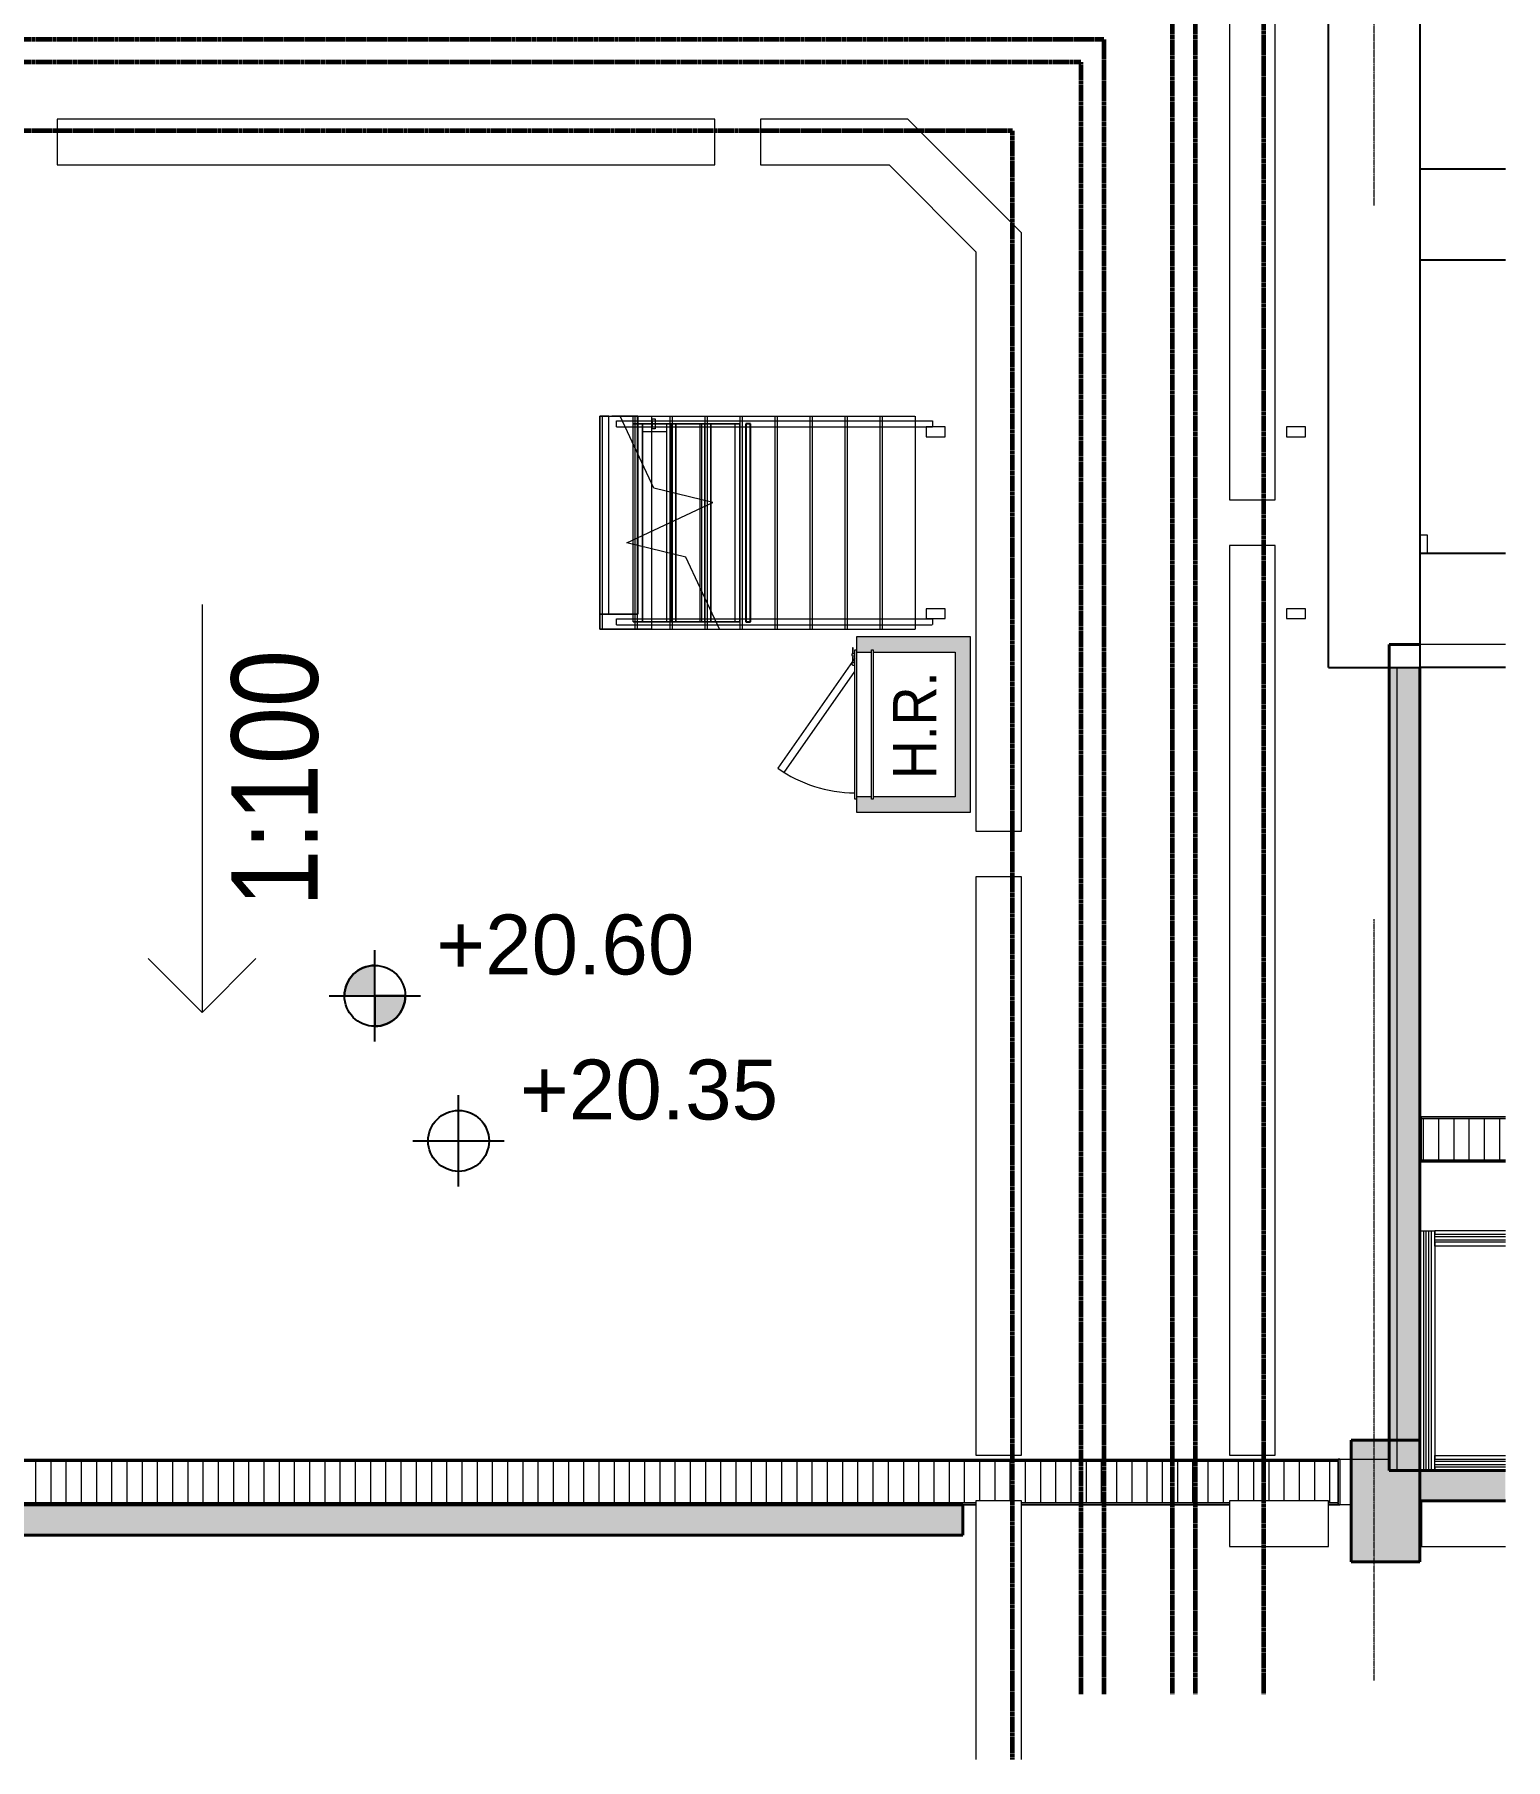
# Model space of a CAD drawing. Header units: millimetres. Extents: x 4021 to 183614, y -11746 to 71065.
# Drawn here: x 129340 to 139001, y 32434 to 43764 of the extents above; entities that cross this region are included whole.
import ezdxf

# ---------------------------------------------------------------- set-up
doc = ezdxf.new("R2010")
doc.units = ezdxf.units.MM
for name, pattern in [('Grid Line__1_200_', [10.5, 6, -1.5, 1.5, -1.5]), ('Hidden', [7.14375, 4.7625, -2.38125]), ('Overhead', [3.96875, 2.38125, -1.5875])]:
    doc.linetypes.add(name, pattern=pattern)
for name, color, linetype, lineweight in [('A-ANNO-NOTE', 131, 'Continuous', 25), ('A-DETL', 90, 'Continuous', 9), ('A-DETL-THIN', 151, 'Continuous', 9), ('A-DOOR', 31, 'Continuous', 20), ('A-DOOR-FRAM', 31, 'Continuous', 20), ('A-FLOR', 192, 'Continuous', 9), ('A-FLOR-HRAL', 11, 'Continuous', 9), ('A-FLOR-HRAL-MBND', 5, 'Overhead', 9), ('A-FLOR-OVHD', 1, 'Overhead', 9), ('A-GLAZ-CURT', 52, 'Continuous', 20), ('A-GLAZ-CWMG', 51, 'Continuous', 20), ('A-WALL', 113, 'Continuous', 20), ('A-WALL-PATT', 111, 'Continuous', 35), ('G-ANNO-TEXT', 231, 'Continuous', 5), ('Q-CASE', 31, 'Continuous', 20), ('S-GRID', 1, 'Continuous', 5), ('S-STRS', 31, 'Continuous', 20), ('S-STRS-MBND', 31, 'Overhead', 20)]:
    doc.layers.add(name, color=color, linetype=linetype, lineweight=lineweight)
doc.styles.add('Arial', font='arial.ttf', dxfattribs={"height": 393.413174})
doc.styles.add('Swis721 BT_1', font='swiss.ttf', dxfattribs={"width": 0.89, "height": 283.821263})
doc.styles.add('Swis721 BT_4', font='swiss.ttf', dxfattribs={"width": 0.85, "height": 567.642527})

# ---------------------------------------------------------------- blocks, each defined once
blk = doc.blocks.new('Rectangular Mullion - DLN_FRAME-12654483-Copy of COLOUR_LOWER R_F')
at = {"layer": 'A-GLAZ-CWMG', "lineweight": 15}
for p, q in [((63889, 35907), (63914, 35907)), ((63914, 35907), (63929, 35907)), ((63914, 35907), (63914, 34332)), ((63929, 35907), (63949, 35907)), ((63929, 35907), (63929, 34332)), ((63949, 35907), (63964, 35907)), ((63949, 34332), (63949, 35907)), ((63964, 35907), (63989, 35907)), ((63964, 35907), (63964, 34332)), ((63989, 35907), (63989, 35882)), ((63989, 35832), (63989, 35807)), ((63989, 34432), (63989, 34407)), ((63989, 34357), (63989, 34332))]:
    blk.add_line(p, q, dxfattribs=at)
blk = doc.blocks.new('System Panel - _DLN__12_12mm laminated clear glass 3-13211190-Copy of COLOUR_LOWER R_F')
at = {"layer": 'A-GLAZ-CURT', "lineweight": 15}
for p, q in [((64453, 35807), (63989, 35807)), ((63989, 35807), (63989, 34432)), ((63989, 34432), (64453, 34432))]:
    blk.add_line(p, q, dxfattribs=at)
blk = doc.blocks.new('Rectangular Mullion - DLN_FRAME-13211191-Copy of COLOUR_LOWER R_F')
at = {"layer": 'A-GLAZ-CWMG', "lineweight": 15}
for p, q in [((63989, 34407), (63989, 34432)), ((63989, 34392), (63989, 34407)), ((63989, 34407), (64453, 34407)), ((63989, 34372), (63989, 34392)), ((64453, 34392), (63989, 34392)), ((63989, 34357), (63989, 34372)), ((63989, 34372), (64453, 34372)), ((63989, 34332), (63989, 34357)), ((63989, 34357), (64453, 34357))]:
    blk.add_line(p, q, dxfattribs=at)
blk = doc.blocks.new('Rectangular Mullion - DLN_FRAME-13211192-Copy of COLOUR_LOWER R_F')
at = {"layer": 'A-GLAZ-CWMG', "lineweight": 15}
for p, q in [((63989, 35882), (63989, 35907)), ((64453, 35907), (63989, 35907)), ((63989, 35867), (63989, 35882)), ((64453, 35882), (63989, 35882)), ((63989, 35847), (63989, 35867)), ((64453, 35867), (63989, 35867)), ((63989, 35832), (63989, 35847)), ((63989, 35847), (64453, 35847)), ((63989, 35807), (63989, 35832)), ((64453, 35832), (63989, 35832))]:
    blk.add_line(p, q, dxfattribs=at)
blk = doc.blocks.new('DLN-Access Panel__AP02_ - _AP02_ 900 x 1100 _WH_-13604175-Copy of COLOUR_LOWER R_F')
at = {"layer": 'A-DOOR', "lineweight": 15}
for p, q in [((-490, 60), (490, 60)), ((-490, 50), (-490, 60)), ((490, 50), (-490, 50)), ((490, 60), (490, 50)), ((-465, -70), (-503, -70)), ((-503, -70), (-503, -75)), ((-503, -75), (-465, -75)), ((-490, -50), (490, -50)), ((-490, -60), (-490, -50)), ((490, -60), (-490, -60)), ((-465, -60), (-465, -73)), ((-450, -73), (-450, -60)), ((-405, -70), (-443, -70)), ((-443, -70), (-443, -75)), ((-443, -75), (-405, -75)), ((-436, -60), (-421, -70)), ((-414, -75), (287, -566)), ((-405, -60), (-405, -73)), ((-390, -73), (-390, -60)), ((316, -525), (-349, -60)), ((490, -50), (490, -60)), ((287, -566), (316, -525))]:
    blk.add_line(p, q, dxfattribs=at)
for centre, radius, start, end in [((-458, -73), 7.5, 180, 299.9688), ((-458, -73), 7.5, 199.4712, 300.0576), ((-458, -73), 7.5, 300, 0), ((-398, -73), 7.5, 180, 0), ((-398, -73), 7.5, 199.4712, 301.6259), ((-450, -50), 900, 325, 359.3596)]:
    blk.add_arc(centre, radius, start, end, dxfattribs=at)
at = {"layer": 'A-DOOR-FRAM', "lineweight": 15}
for p, q in [((-475, -50), (-475, 50)), ((475, 50), (475, -50))]:
    blk.add_line(p, q, dxfattribs=at)
blk = doc.blocks.new('DLN-Surface Channel-L1 - 300x200 _WD_-16641021-Copy of COLOUR_LOWER R_F')
at = {"layer": 'Q-CASE', "lineweight": 9}
h = blk.add_hatch(dxfattribs=at)
h.set_pattern_fill('FP_6', color=256, style=0, pattern_type=2)
h.set_pattern_definition([(270, (74563.4, 0), (-100, -6e-15), [])])
h.paths.add_polyline_path([(-19737, 15), (-19737, 285), (-20290, 285), (-20290, 15)], flags=0)
at = {"layer": 'Q-CASE'}
for p, q in [((-20290, 300), (-20300, 300)), ((-20290, 300), (-20290, 0)), ((-20290, 290), (-20290, 300)), ((-20290, 300), (-19737, 300)), ((-20290, 290), (-19737, 290)), ((-19737, 285), (-20290, 285)), ((-20290, 285), (-20290, 15)), ((-20300, 0), (-20290, 0)), ((-20290, 15), (-19737, 15)), ((-20290, 0), (-20290, 10)), ((-20290, 10), (-19737, 10)), ((-19737, 0), (-20290, 0))]:
    blk.add_line(p, q, dxfattribs=at)
blk = doc.blocks.new('DLN-Surface Channel-S1 - 300x200 _WD_-16436415-Copy of COLOUR_LOWER R_F')
at = {"layer": 'Q-CASE', "lineweight": 9}
h = blk.add_hatch(dxfattribs=at)
h.set_pattern_fill('FP_7', color=256, style=0, pattern_type=2)
h.set_pattern_definition([(270, (74548.4, 609.6), (100, 6e-15), [])])
h.paths.add_polyline_path([(-5552, -135), (3173, -135), (3173, -125), (3473, -125), (3473, -135), (4838, -135), (4838, -125), (5487, -125), (5487, -135), (5552, -135), (5552, 135), (-5552, 135), (-5552, 46)], flags=0)
at = {"layer": 'Q-CASE'}
for p, q in [((-5552, 150), (-5562, 150)), ((-5552, 150), (-5552, -150)), ((-5552, 140), (-5552, 150)), ((-5552, 150), (5552, 150)), ((-5552, 140), (5552, 140)), ((-5552, -135), (-5552, 135)), ((5552, 135), (-5552, 135)), ((5552, -150), (5552, 150)), ((5562, 150), (5552, 150)), ((5552, 150), (5552, 140)), ((5552, 135), (5552, -135)), ((5562, 150), (5562, -150)), ((-5552, -135), (3173, -135)), ((-5552, -150), (-5552, -140)), ((3173, -140), (-5552, -140)), ((3087, -150), (3173, -150)), ((3473, -135), (4838, -135)), ((4838, -140), (3473, -140)), ((3473, -150), (4838, -150)), ((5487, -135), (5552, -135)), ((5552, -140), (5487, -140)), ((5487, -150), (5552, -150)), ((5552, -140), (5552, -150)), ((5552, -150), (5562, -150))]:
    blk.add_line(p, q, dxfattribs=at)
blk = doc.blocks.new('Floors 21 - Floors 12-12656109-Copy of COLOUR_LOWER R_F')
at = {"layer": 'A-FLOR'}
for p, q in [((58564, 41257), (58504, 41257)), ((58504, 41257), (58754, 41257)), ((58504, 39957), (58504, 41257)), ((58504, 39957), (58504, 41257)), ((58564, 39957), (58564, 41257)), ((58564, 39957), (58564, 41257)), ((58638, 41257), (58584, 41257)), ((58724, 41257), (58638, 41257)), ((58754, 41257), (58724, 41257)), ((58724, 41207), (58724, 41257)), ((58724, 41207), (58724, 41257)), ((58754, 41257), (58754, 41207)), ((58754, 41207), (58754, 41257)), ((58724, 41072), (58724, 41207)), ((58724, 41072), (58724, 41207)), ((58754, 41207), (58754, 41008)), ((58754, 41008), (58754, 41207)), ((58724, 40446), (58724, 41072)), ((58724, 40446), (58724, 41072)), ((58754, 41008), (58754, 40460)), ((58754, 40460), (58754, 41008)), ((58754, 40460), (58754, 40408)), ((58754, 40408), (58754, 40460)), ((58724, 40415), (58724, 40446)), ((58724, 40415), (58724, 40446)), ((58724, 39957), (58724, 40415)), ((58724, 39957), (58724, 40415)), ((58754, 40408), (58754, 39957)), ((58754, 39957), (58754, 40408)), ((58724, 39957), (58504, 39957)), ((58504, 39957), (58564, 39957)), ((58564, 39957), (58724, 39957)), ((58734, 39957), (58724, 39957)), ((58725, 39957), (58754, 39957)), ((58754, 39957), (58734, 39957))]:
    blk.add_line(p, q, dxfattribs=at)
blk = doc.blocks.new('Floors 22 - Floors 12-12656714-Copy of COLOUR_LOWER R_F')
at = {"layer": 'A-FLOR'}
for p, q in [((58784, 41207), (58724, 41207)), ((58724, 41207), (58944, 41207)), ((58724, 39927), (58724, 41207)), ((58724, 39927), (58724, 41207)), ((58944, 41207), (58784, 41207)), ((58784, 41207), (58784, 41157)), ((58784, 40943), (58784, 41207)), ((58784, 41157), (58784, 40943)), ((58784, 41157), (58944, 41157)), ((58974, 41207), (58944, 41207)), ((58944, 41207), (58974, 41207)), ((58944, 41157), (58944, 41207)), ((58944, 40763), (58944, 41207)), ((58944, 40763), (58944, 41157)), ((58974, 41207), (58974, 40756)), ((58974, 40756), (58974, 41207)), ((58784, 40943), (58784, 40474)), ((58784, 40474), (58784, 40943)), ((58944, 40548), (58944, 40763)), ((58944, 40548), (58944, 40763)), ((58974, 40754), (58974, 40562)), ((58974, 40562), (58974, 40754)), ((58974, 40562), (58974, 40354)), ((58974, 40354), (58974, 40562)), ((58784, 40474), (58784, 40400)), ((58784, 40400), (58784, 40474)), ((58944, 40361), (58944, 40548)), ((58944, 40361), (58944, 40548)), ((58784, 40400), (58784, 39927)), ((58784, 39927), (58784, 40400)), ((58944, 39927), (58944, 40361)), ((58944, 39927), (58944, 40361)), ((58974, 40354), (58974, 39927)), ((58974, 39927), (58974, 40354)), ((58724, 39907), (58724, 39927)), ((58724, 39907), (58724, 39927)), ((58944, 39907), (58724, 39907)), ((58724, 39907), (58734, 39907)), ((58734, 39907), (58784, 39907)), ((58784, 39927), (58784, 39907)), ((58784, 39907), (58784, 39927)), ((58784, 39907), (58944, 39907)), ((58944, 39907), (58944, 39927)), ((58944, 39907), (58944, 39927)), ((58964, 39907), (58944, 39907)), ((58944, 39907), (58974, 39907)), ((58974, 39907), (58964, 39907)), ((58974, 39927), (58974, 39907)), ((58974, 39907), (58974, 39927))]:
    blk.add_line(p, q, dxfattribs=at)
blk = doc.blocks.new('Floors 23 - Floors 12-12657935-Copy of COLOUR_LOWER R_F')
at = {"layer": 'A-FLOR'}
for p, q in [((59004, 41207), (58944, 41207)), ((58944, 41207), (59174, 41207)), ((58944, 39927), (58944, 41207)), ((58944, 39927), (58944, 41207)), ((59164, 41207), (59004, 41207)), ((59004, 41207), (59004, 40749)), ((59004, 40749), (59004, 41207)), ((59174, 41207), (59164, 41207)), ((59164, 40710), (59164, 41207)), ((59164, 40710), (59164, 41207)), ((59194, 41207), (59174, 41207)), ((59174, 41207), (59194, 41207)), ((59194, 41207), (59194, 40702)), ((59194, 40702), (59194, 41207)), ((59004, 40749), (59004, 40576)), ((59004, 40576), (59004, 40749)), ((59164, 40651), (59164, 40710)), ((59164, 40651), (59164, 40710)), ((59194, 40702), (59194, 40665)), ((59194, 40665), (59194, 40702)), ((59004, 40576), (59004, 40347)), ((59004, 40347), (59004, 40576)), ((59164, 40129), (59164, 40651)), ((59164, 40129), (59164, 40651)), ((59194, 40665), (59194, 40064)), ((59194, 40064), (59194, 40665)), ((59004, 40347), (59004, 39927)), ((59004, 39927), (59004, 40347)), ((59164, 39927), (59164, 40129)), ((59164, 39927), (59164, 40129)), ((59194, 40064), (59194, 39927)), ((59194, 39927), (59194, 40064)), ((58944, 39907), (58944, 39927)), ((58944, 39907), (58944, 39927)), ((59174, 39907), (58944, 39907)), ((58944, 39907), (58964, 39907)), ((58964, 39907), (59004, 39907)), ((59004, 39927), (59004, 39907)), ((59004, 39907), (59004, 39927)), ((59004, 39907), (59164, 39907)), ((59164, 39907), (59164, 39927)), ((59164, 39907), (59164, 39927)), ((59164, 39907), (59174, 39907)), ((59194, 39907), (59174, 39907)), ((59174, 39907), (59194, 39907)), ((59194, 39927), (59194, 39907)), ((59194, 39907), (59194, 39927))]:
    blk.add_line(p, q, dxfattribs=at)
blk = doc.blocks.new('Floors 24 - Floors 12-12657977-Copy of COLOUR_LOWER R_F')
at = {"layer": 'A-FLOR'}
for p, q in [((58784, 41207), (58724, 41207)), ((58724, 41207), (58974, 41207)), ((58724, 39927), (58724, 41207)), ((58724, 39927), (58724, 41207)), ((58944, 41207), (58784, 41207)), ((58784, 41207), (58784, 40693)), ((58784, 40693), (58784, 41207)), ((58974, 41207), (58944, 41207)), ((58944, 39907), (58944, 41207)), ((58944, 39907), (58944, 41207)), ((58974, 41207), (58974, 39907)), ((58974, 39907), (58974, 41207)), ((58784, 40693), (58784, 40683)), ((58784, 40683), (58784, 40693)), ((58784, 40683), (58784, 39978)), ((58784, 39978), (58784, 40683)), ((58724, 39907), (58724, 39927)), ((58724, 39907), (58724, 39927)), ((58818, 39907), (58724, 39907)), ((58724, 39907), (58744, 39907)), ((58744, 39907), (58784, 39907)), ((58784, 39978), (58784, 39927)), ((58784, 39927), (58784, 39978)), ((58784, 39927), (58784, 39907)), ((58784, 39907), (58784, 39927)), ((58784, 39907), (58818, 39907)), ((58974, 39907), (58818, 39907)), ((58818, 39907), (58944, 39907)), ((58944, 39907), (58974, 39907))]:
    blk.add_line(p, q, dxfattribs=at)
blk = doc.blocks.new('Floors 25 - Floors 12-12658000-Copy of COLOUR_LOWER R_F')
at = {"layer": 'A-FLOR', "lineweight": 25}
for p, q in [((58815, 41207), (58784, 41207)), ((58784, 41207), (58784, 39907)), ((58815, 39907), (58815, 41207)), ((58784, 39907), (58815, 39907))]:
    blk.add_line(p, q, dxfattribs=at)
at = {"layer": 'A-FLOR'}
for p, q in [((58815, 41207), (58784, 41207)), ((58784, 41207), (58784, 39907)), ((58784, 39907), (58815, 39907))]:
    blk.add_line(p, q, dxfattribs=at)
blk = doc.blocks.new('Railing - Railing-13331780-Copy of COLOUR_LOWER R_F')
at = {"layer": 'A-FLOR-HRAL'}
for p, q in [((58614, 39927), (59258, 39927)), ((58614, 39887), (58614, 39927)), ((58614, 39927), (59258, 39927)), ((58614, 39887), (58614, 39927)), ((58614, 39927), (59258, 39927)), ((58614, 39887), (58614, 39927)), ((58614, 39887), (59277, 39887)), ((58614, 39887), (59277, 39887)), ((58614, 39887), (59277, 39887)), ((59277, 39887), (59258, 39927)), ((59277, 39887), (59258, 39927)), ((59277, 39887), (59258, 39927)), ((59277, 39887), (59258, 39927)), ((59277, 39887), (59258, 39927)), ((59277, 39887), (59258, 39927))]:
    blk.add_line(p, q, dxfattribs=at)
at = {"layer": 'A-FLOR-HRAL-MBND'}
for p, q in [((59258, 39927), (60689, 39927)), ((59258, 39927), (60689, 39927)), ((59258, 39927), (60689, 39927)), ((59277, 39887), (60689, 39887)), ((59277, 39887), (60689, 39887)), ((59277, 39887), (60689, 39887)), ((60689, 39927), (60689, 39887)), ((60689, 39927), (60689, 39887)), ((60689, 39927), (60689, 39887))]:
    blk.add_line(p, q, dxfattribs=at)
blk = doc.blocks.new('Railing - Railing-13331994-Copy of COLOUR_LOWER R_F')
at = {"layer": 'A-FLOR-HRAL'}
for p, q in [((58614, 41227), (58652, 41227)), ((58614, 41187), (58614, 41227)), ((58614, 41227), (58652, 41227)), ((58614, 41187), (58614, 41227)), ((58614, 41227), (58652, 41227)), ((58614, 41187), (58614, 41227)), ((58614, 41187), (58671, 41187)), ((58614, 41187), (58671, 41187)), ((58614, 41187), (58671, 41187)), ((58671, 41187), (58652, 41227)), ((58671, 41187), (58652, 41227)), ((58671, 41187), (58652, 41227)), ((58671, 41187), (58652, 41227)), ((58671, 41187), (58652, 41227)), ((58671, 41187), (58652, 41227))]:
    blk.add_line(p, q, dxfattribs=at)
at = {"layer": 'A-FLOR-HRAL-MBND'}
for p, q in [((58652, 41227), (60689, 41227)), ((58652, 41227), (60689, 41227)), ((58652, 41227), (60689, 41227)), ((58671, 41187), (60689, 41187)), ((58671, 41187), (60689, 41187)), ((58671, 41187), (60689, 41187)), ((60689, 41227), (60689, 41187)), ((60689, 41227), (60689, 41187)), ((60689, 41227), (60689, 41187))]:
    blk.add_line(p, q, dxfattribs=at)
blk = doc.blocks.new('DLN_Slab Level Mark - SSL-2mm_Type 2-2670448-Copy of COLOUR_LOWER R_F')
at = {"layer": 'A-ANNO-NOTE'}
for p, q in [((0, 1.5), (0, -1.5)), ((-1.5, 0), (1.5, 0))]:
    blk.add_line(p, q, dxfattribs=at)
blk.add_circle((0, 0), 1, dxfattribs=at)
blk = doc.blocks.new('DLN_Slab Level Mark - FFL-2mm_Type 2-2670450-Copy of COLOUR_LOWER R_F')
at = {"layer": 'A-ANNO-NOTE', "lineweight": 5}
h = blk.add_hatch(color=256, dxfattribs=at)
edge = h.paths.add_edge_path(flags=0)
edge.add_arc((0, 0), 1, 0, 90, ccw=False)
edge.add_line((1, 0), (0, 0))
edge.add_line((0, 0), (0, 1))
h = blk.add_hatch(color=256, dxfattribs=at)
edge = h.paths.add_edge_path(flags=0)
edge.add_arc((0, 0), 1, 180, 270, ccw=False)
edge.add_line((-1, 0), (0, 0))
edge.add_line((0, 0), (0, -1))
at = {"layer": 'A-ANNO-NOTE'}
for p, q in [((0, 1.5), (0, -1.5)), ((0, 1), (0, 0)), ((0, 0), (-1, 0)), ((0, -1), (0, 0)), ((0, 0), (1, 0)), ((-1.5, 0), (1.5, 0))]:
    blk.add_line(p, q, dxfattribs=at)
blk.add_circle((0, 0), 1, dxfattribs=at)
for start, end in [(360, 90), (180, 270)]:
    blk.add_arc((0, 0), 1, start, end, dxfattribs=at)

msp = doc.modelspace()

# ---------------------------------------------------------------- hatches: boundary and pattern name
at = {"layer": 'A-WALL'}
h = msp.add_hatch(color=7, dxfattribs=at)
h.paths.add_polyline_path([(134737.7, 38657.5), (134837.7, 38657.5), (134837.7, 38757.5), (134737.7, 38757.5), (134737.7, 38742.5)], flags=0)
h.paths.add_polyline_path([(134740.9, 39707.5), (134837.7, 39707.5), (134837.7, 39807.5), (134737.7, 39807.5), (134737.7, 39707.5)], flags=0)
for points in [[(135387.7, 39707.5), (135487.7, 39707.5), (135487.7, 39807.5), (134837.7, 39807.5), (134837.7, 39722.5), (134847.7, 39722.5), (134847.7, 39707.5)], [(135487.7, 38757.5), (135487.7, 39707.5), (135387.7, 39707.5), (135387.7, 38757.5)], [(134876.7, 38657.5), (135487.7, 38657.5), (135487.7, 38757.5), (134847.7, 38757.5), (134847.7, 38742.5), (134837.7, 38742.5), (134837.7, 38657.5)]]:
    msp.add_hatch(color=7, dxfattribs=at).paths.add_polyline_path(points, flags=0)
at = {"layer": 'A-WALL-PATT'}
for points in [[(138237.7, 34332.5), (138437.7, 34332.5), (138437.7, 39607.5), (138237.7, 39607.5), (138237.7, 34366.4)], [(138267.7, 33732.5), (138437.7, 33732.5), (138437.7, 34332.5), (138237.7, 34332.5), (138237.7, 34532.5), (137987.7, 34532.5), (137987.7, 33732.5), (138149.1, 33732.5)], [(138450.4, 34182.4), (139001.1, 34182.4), (139001.1, 34332.5), (138437.7, 34332.5), (138437.7, 34182.4)], [(138450.4, 34132.5), (139001.1, 34132.5), (139001.1, 34182.4), (138437.7, 34182.4), (138437.7, 34132.5), (138450.4, 34132.5)]]:
    msp.add_hatch(color=50, dxfattribs=at).paths.add_polyline_path(points, flags=0)
at = {"layer": 'A-WALL-PATT', "lineweight": 20}
msp.add_hatch(color=7, dxfattribs=at).paths.add_polyline_path([(132184.8, 33907.5), (135437.7, 33907.5), (135437.7, 34107.5), (127187.7, 34107.5), (127187.7, 33907.5), (131009.6, 33907.5)], flags=0)

# ---------------------------------------------------------------- linework, layer by layer
at = {"layer": 'A-DETL', "linetype": 'Hidden', "lineweight": 60}
for p, q in [((137412.7, 44782.5), (137412.7, 32862.5)), ((136962.7, 44332.5), (136962.7, 32862.5)), ((136812.7, 44182.5), (136812.7, 32862.5)), ((136362.7, 43732.5), (120645.9, 43732.5)), ((136362.7, 43732.5), (136362.7, 32862.5)), ((136212.7, 43582.5), (120686.1, 43582.5)), ((136212.7, 43582.5), (136212.7, 32862.5)), ((135762.7, 43132.5), (120806.7, 43132.5)), ((135762.7, 32434.4), (135762.7, 43132.5))]:
    msp.add_line(p, q, dxfattribs=at)
at = {"layer": 'A-DETL-THIN'}
for p, q in [((130440.6, 40021), (130440.6, 37341)), ((130440.6, 37341), (130087.1, 37694.6)), ((130440.6, 37341), (130794.2, 37694.6))]:
    msp.add_line(p, q, dxfattribs=at)
at = {"layer": 'A-FLOR', "lineweight": 25}
for p, q in [((137837.7, 39607.5), (137837.7, 47405.9)), ((138437.7, 44807.5), (138437.7, 39607.5)), ((138437.7, 42882.5), (139001.1, 42882.5)), ((139001.1, 42282.5), (138437.7, 42282.5)), ((138437.7, 40357.5), (139001.1, 40357.5)), ((137837.7, 39607.5), (138437.7, 39607.5)), ((139001.1, 39607.5), (138437.7, 39607.5))]:
    msp.add_line(p, q, dxfattribs=at)
at = {"layer": 'A-FLOR'}
for p, q in [((137487.7, 40707.5), (137487.7, 45507.5)), ((137187.7, 45207.5), (137187.7, 40707.5)), ((133807.7, 43207.5), (129487.7, 43207.5)), ((129487.7, 43207.5), (129487.7, 42907.5)), ((133807.7, 42907.5), (133807.7, 43207.5)), ((135076.7, 43207.5), (134107.7, 43207.5)), ((134107.7, 43207.5), (134107.7, 42907.5)), ((135822.7, 42461.5), (135076.7, 43207.5)), ((129487.7, 42907.5), (133807.7, 42907.5)), ((134107.7, 42907.5), (134952.5, 42907.5)), ((134952.5, 42907.5), (135522.7, 42337.3)), ((135822.7, 38532.5), (135822.7, 42461.5)), ((135522.7, 42337.3), (135522.7, 38532.5)), ((133052.9, 39857.5), (133052.9, 41257.5)), ((133052.9, 41257.5), (133392.9, 41257.5)), ((133392.9, 41257.5), (133392.9, 40501.5)), ((133392.9, 41240), (133416.6, 41240)), ((133398.3, 41230), (133392.9, 41230)), ((133392.9, 41185), (133398.3, 41185)), ((133416.6, 41175), (133392.9, 41175)), ((133398.3, 41185), (133398.3, 41230)), ((133416.6, 41240), (133416.6, 41175)), ((137187.7, 40707.5), (137487.7, 40707.5)), ((133392.9, 40501.5), (133392.9, 39857.5)), ((138437.7, 40477.9), (138487.7, 40477.9)), ((138487.7, 40477.9), (138487.7, 40357.5)), ((137487.7, 40407.5), (137187.7, 40407.5)), ((137187.7, 40407.5), (137187.7, 34432.5)), ((137487.7, 34432.5), (137487.7, 40407.5)), ((133392.9, 39857.5), (133052.9, 39857.5)), ((135522.7, 38532.5), (135822.7, 38532.5)), ((135822.7, 38232.5), (135522.7, 38232.5)), ((135522.7, 38232.5), (135522.7, 34432.5)), ((135822.7, 34432.5), (135822.7, 38232.5)), ((138437.7, 36657.5), (139001.1, 36657.5)), ((139001.1, 36357.5), (138437.7, 36357.5)), ((126787.7, 34407.5), (137987.7, 34407.5)), ((135522.7, 34432.5), (135822.7, 34432.5)), ((137187.7, 34432.5), (137487.7, 34432.5)), ((135522.7, 34107.5), (135437.7, 34107.5)), ((135822.7, 34132.5), (135522.7, 34132.5)), ((135522.7, 34132.5), (135522.7, 32434.4)), ((135822.7, 32434.4), (135822.7, 34132.5)), ((137187.7, 34107.5), (135822.7, 34107.5)), ((137837.7, 34132.5), (137187.7, 34132.5)), ((137187.7, 34132.5), (137187.7, 33832.5)), ((137837.7, 33832.5), (137837.7, 34132.5)), ((137987.7, 34107.5), (137837.7, 34107.5)), ((138450.4, 34132.5), (138450.4, 33832.5)), ((137187.7, 33832.5), (137837.7, 33832.5)), ((138450.4, 33832.5), (139001.1, 33832.5))]:
    msp.add_line(p, q, dxfattribs=at)
at = {"layer": 'A-FLOR-OVHD'}
msp.add_line((111887.7, 34407.5), (138237.7, 34407.5), dxfattribs=at)
at = {"layer": 'A-WALL'}
for p, q in [((135320.2, 41187.5), (135195.2, 41187.5)), ((135195.2, 41187.5), (135195.2, 41122.5)), ((135320.2, 41122.5), (135320.2, 41187.5)), ((137687.7, 41187.5), (137562.7, 41187.5)), ((137562.7, 41187.5), (137562.7, 41122.5)), ((137687.7, 41122.5), (137687.7, 41187.5)), ((135195.2, 41122.5), (135320.2, 41122.5)), ((137562.7, 41122.5), (137687.7, 41122.5)), ((135320.2, 39992.5), (135195.2, 39992.5)), ((135195.2, 39992.5), (135195.2, 39927.5)), ((135195.2, 39927.5), (135320.2, 39927.5)), ((135320.2, 39927.5), (135320.2, 39992.5)), ((137687.7, 39992.5), (137562.7, 39992.5)), ((137562.7, 39992.5), (137562.7, 39927.5)), ((137562.7, 39927.5), (137687.7, 39927.5)), ((137687.7, 39927.5), (137687.7, 39992.5)), ((134737.7, 39807.5), (134737.7, 39722.5)), ((135487.7, 39807.5), (134737.7, 39807.5)), ((135487.7, 38657.5), (135487.7, 39807.5)), ((134847.7, 39707.5), (135387.7, 39707.5)), ((135387.7, 39707.5), (135387.7, 38757.5)), ((139001.1, 39757.5), (138437.7, 39757.5)), ((138287.7, 39607.5), (138287.7, 34332.5)), ((138287.7, 39607.5), (138437.7, 39607.5)), ((138437.7, 39607.5), (139001.1, 39607.5)), ((135387.7, 38757.5), (134847.7, 38757.5)), ((134737.7, 38742.5), (134737.7, 38657.5)), ((134737.7, 38657.5), (135487.7, 38657.5)), ((138287.7, 34332.5), (138437.7, 34332.5))]:
    msp.add_line(p, q, dxfattribs=at)
at = {"layer": 'A-WALL', "color": 50, "lineweight": 40}
for p, q in [((138237.7, 34332.5), (138237.7, 39757.5)), ((138437.7, 39757.5), (138237.7, 39757.5)), ((138437.7, 39607.5), (138437.7, 34132.5)), ((138437.7, 34532.5), (137987.7, 34532.5)), ((137987.7, 34532.5), (137987.7, 33732.5)), ((138437.7, 34532.5), (138437.7, 34332.5)), ((138437.7, 34332.5), (138237.7, 34332.5)), ((138437.7, 34332.5), (139001.1, 34332.5)), ((135437.7, 34107.5), (127187.7, 34107.5)), ((135437.7, 33907.5), (135437.7, 34107.5)), ((138437.7, 33732.5), (138437.7, 34182.4)), ((138437.7, 34132.5), (139001.1, 34132.5)), ((127187.7, 33907.5), (135437.7, 33907.5)), ((137987.7, 33732.5), (138437.7, 33732.5))]:
    msp.add_line(p, q, dxfattribs=at)
at = {"layer": 'S-GRID', "linetype": 'Grid Line__1_200_'}
for p, q in [((138137.7, 42641.3), (138137.7, 47641.3)), ((138137.7, 32952.9), (138137.7, 37952.9))]:
    msp.add_line(p, q, dxfattribs=at)
at = {"layer": 'S-STRS'}
for p, q in [((133052.9, 41257.5), (133052.9, 39857.5)), ((133052.9, 41257.5), (133186.5, 41257.5)), ((133282.9, 41050.7), (133282.9, 40450.2)), ((133512.9, 40758.4), (133512.9, 40557.5)), ((133742.9, 40702.5), (133742.9, 40664.7)), ((133282.9, 40412.5), (133282.9, 39927.5)), ((133512.9, 40356.6), (133512.9, 39927.5)), ((133742.9, 40064.2), (133742.9, 39927.5)), ((133282.9, 39927.5), (133282.9, 39887.5)), ((133282.9, 39887.5), (133282.9, 39857.5)), ((133512.9, 39927.5), (133512.9, 39887.5)), ((133512.9, 39887.5), (133512.9, 39857.5)), ((133742.9, 39927.5), (133742.9, 39887.5)), ((133742.9, 39887.5), (133742.9, 39857.5)), ((133052.9, 39857.5), (133282.9, 39857.5)), ((133282.9, 39857.5), (133512.9, 39857.5)), ((133512.9, 39857.5), (133742.9, 39857.5)), ((133742.9, 39857.5), (133839.3, 39857.5))]:
    msp.add_line(p, q, dxfattribs=at)
at = {"layer": 'S-STRS', "linetype": 'Overhead'}
for p, q in [((133067.9, 41257.5), (133067.9, 39857.5)), ((133297.9, 41018.6), (133297.9, 40457.2)), ((133527.9, 40754.7), (133527.9, 40564.5)), ((133757.9, 40698.8), (133757.9, 40671.7)), ((133297.9, 40408.8), (133297.9, 39927.5)), ((133527.9, 40352.9), (133527.9, 39927.5)), ((133757.9, 40032.1), (133757.9, 39927.5)), ((133297.9, 39927.5), (133297.9, 39887.5)), ((133297.9, 39887.5), (133297.9, 39857.5)), ((133527.9, 39927.5), (133527.9, 39887.5)), ((133527.9, 39887.5), (133527.9, 39857.5)), ((133757.9, 39927.5), (133757.9, 39887.5)), ((133757.9, 39887.5), (133757.9, 39857.5))]:
    msp.add_line(p, q, dxfattribs=at)
at = {"layer": 'S-STRS-MBND'}
for p, q in [((133186.5, 41257.5), (135122.9, 41257.5)), ((133282.9, 41257.5), (133282.9, 41050.7)), ((133297.9, 41257.5), (133297.9, 41018.6)), ((133512.9, 41257.5), (133512.9, 40758.4)), ((133527.9, 41257.5), (133527.9, 40754.7)), ((133742.9, 41257.5), (133742.9, 40702.5)), ((133757.9, 41257.5), (133757.9, 40698.8)), ((133972.9, 41257.5), (133972.9, 39857.5)), ((133987.9, 41257.5), (133987.9, 39857.5)), ((134202.9, 41257.5), (134202.9, 39857.5)), ((134217.9, 41257.5), (134217.9, 39857.5)), ((134432.9, 41257.5), (134432.9, 39857.5)), ((134447.9, 41257.5), (134447.9, 39857.5)), ((134662.9, 41257.5), (134662.9, 39857.5)), ((134677.9, 41257.5), (134677.9, 39857.5)), ((134892.9, 41257.5), (134892.9, 39857.5)), ((134907.9, 41257.5), (134907.9, 39857.5)), ((135122.9, 41257.5), (135122.9, 39857.5)), ((133527.9, 40564.5), (133527.9, 40352.9)), ((133742.9, 40664.7), (133742.9, 40064.2)), ((133757.9, 40671.7), (133757.9, 40032.1)), ((133282.9, 40450.2), (133282.9, 40412.5)), ((133297.9, 40457.2), (133297.9, 40408.8)), ((133512.9, 40557.5), (133512.9, 40356.6)), ((133839.3, 39857.5), (135122.9, 39857.5))]:
    msp.add_line(p, q, dxfattribs=at)
at = {"layer": 'S-STRS-MBND', "linetype": 'Continuous'}
for p, q in [((133407.2, 40784.1), (133186.5, 41257.5)), ((133229.7, 40425.4), (133796.1, 40689.6)), ((133796.1, 40689.6), (133407.2, 40784.1)), ((133618.5, 40330.9), (133229.7, 40425.4)), ((133806.7, 39927.5), (133618.5, 40330.9)), ((133825.3, 39887.5), (133806.7, 39927.5)), ((133839.3, 39857.5), (133825.3, 39887.5))]:
    msp.add_line(p, q, dxfattribs=at)

# ---------------------------------------------------------------- block references
at = {"layer": 'A-ANNO-NOTE', "xscale": 200, "yscale": 200, "zscale": 200, "rotation": 90.00000000000004}
for name, p in [('DLN_Slab Level Mark - FFL-2mm_Type 2-2670450-Copy of COLOUR_LOWER R_F', (131575.2, 37450.1)), ('DLN_Slab Level Mark - SSL-2mm_Type 2-2670448-Copy of COLOUR_LOWER R_F', (132125.2, 36497.5))]:
    msp.add_blockref(name, p, dxfattribs=at)
at = {"layer": 'A-DOOR', "lineweight": 15, "rotation": 269.9999999999865}
msp.add_blockref('DLN-Access Panel__AP02_ - _AP02_ 900 x 1100 _WH_-13604175-Copy of COLOUR_LOWER R_F', (134787.7, 39232.5), dxfattribs=at)
at = {"layer": 'A-FLOR'}
for name, p in [('Floors 21 - Floors 12-12656109-Copy of COLOUR_LOWER R_F', (74548.4, 0)), ('Floors 22 - Floors 12-12656714-Copy of COLOUR_LOWER R_F', (74548.4, 0)), ('Floors 23 - Floors 12-12657935-Copy of COLOUR_LOWER R_F', (74548.4, 0)), ('Floors 24 - Floors 12-12657977-Copy of COLOUR_LOWER R_F', (74998.4, 0)), ('Floors 25 - Floors 12-12658000-Copy of COLOUR_LOWER R_F', (75228.4, 0))]:
    msp.add_blockref(name, p, dxfattribs=at)
at = {"layer": 'A-FLOR-HRAL'}
for name in ['Railing - Railing-13331994-Copy of COLOUR_LOWER R_F', 'Railing - Railing-13331780-Copy of COLOUR_LOWER R_F']:
    msp.add_blockref(name, (74548.4, 0), dxfattribs=at)
at = {"layer": 'A-GLAZ-CURT', "lineweight": 15}
msp.add_blockref('System Panel - _DLN__12_12mm laminated clear glass 3-13211190-Copy of COLOUR_LOWER R_F', (74548.4, 0), dxfattribs=at)
at = {"layer": 'A-GLAZ-CWMG', "lineweight": 15}
for name in ['Rectangular Mullion - DLN_FRAME-12654483-Copy of COLOUR_LOWER R_F', 'Rectangular Mullion - DLN_FRAME-13211192-Copy of COLOUR_LOWER R_F', 'Rectangular Mullion - DLN_FRAME-13211191-Copy of COLOUR_LOWER R_F']:
    msp.add_blockref(name, (74548.4, 0), dxfattribs=at)
at = {"layer": 'Q-CASE'}
for name, p in [('DLN-Surface Channel-L1 - 300x200 _WD_-16641021-Copy of COLOUR_LOWER R_F', (158737.7, 36357.5)), ('DLN-Surface Channel-S1 - 300x200 _WD_-16436415-Copy of COLOUR_LOWER R_F', (132350.2, 34257.5))]:
    msp.add_blockref(name, p, dxfattribs=at)

# ---------------------------------------------------------------- texts
at = {"layer": 'A-ANNO-NOTE', "lineweight": 5, "char_height": 393.41, "width": 2020.8, "attachment_point": 1, "line_spacing_factor": 0.938532, "style": 'Arial'}
for s, insert in [('+20.60', (131978, 37984.1)), ('+20.35', (132528, 37031.5))]:
    msp.add_mtext(s, dxfattribs=dict(at, insert=insert))
at = {"layer": 'G-ANNO-TEXT', "color": 7, "attachment_point": 1, "rotation": 90, "line_spacing_factor": 1.00667}
for s, insert, char_height, width, style in [('\\P1:100', (129680.2, 38035.3), 567.64, 1994.4, 'Swis721 BT_4'), ('H.R.', (134978.8, 38874.5), 283.82, 810, 'Swis721 BT_1')]:
    msp.add_mtext(s, dxfattribs=dict(at, insert=insert, char_height=char_height, width=width, style=style))

doc.saveas('drawing.dxf')
